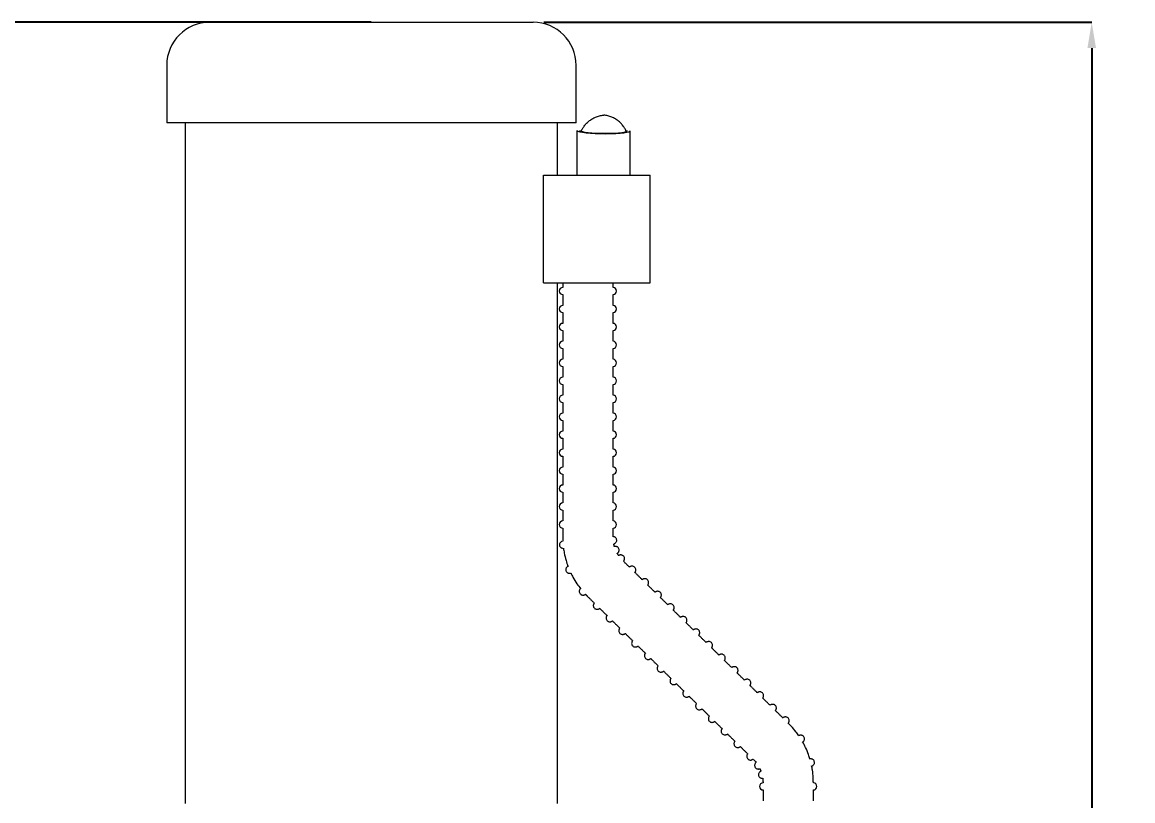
# Model space of a CAD drawing. Header units: inches. Extents: x 1.2 to 26.6, y 5.8 to 19.7.
# Drawn here: x 8.32 to 14.76, y 15.21 to 19.72 of the extents above; entities that cross this region are included whole.
import ezdxf

# ---------------------------------------------------------------- set-up
doc = ezdxf.new("R2010")
doc.units = ezdxf.units.IN
doc.header["$MEASUREMENT"] = 0
doc.header["$PDSIZE"] = -1
doc.layers.add('DIM', color=1, linetype='Continuous')
doc.styles.add('SLDTEXTSTYLE0', font='ARIAL.TTF', dxfattribs={"width": 0.7})
doc.dimstyles.new('SLDDIMSTYLE0', dxfattribs={"dimtxt": 0.15, "dimasz": 0.15, "dimexe": 0, "dimexo": 0.0625, "dimgap": 0.0375, "dimtad": 0, "dimtih": 1, "dimtoh": 1, "dimdec": 3, "dimlfac": 3, "dimrnd": 1e-09, "dimzin": 12, "dimdsep": 46, "dimtxsty": 'SLDTEXTSTYLE0', "dimsah": 1, "dimcen": 0.09, "dimadec": 0, "dimazin": 0, "dimtfac": 1, "dimtdec": 3, "dimtofl": 0, "dimtmove": 0, "dimatfit": 3, "dimfxl": 0, "dimtolj": 1, "dimtzin": 12, "dimarcsym": 0})
doc.dimstyles.new('SLDDIMSTYLE1', dxfattribs={"dimtxt": 0.15, "dimasz": 0.15, "dimexe": 0, "dimexo": 0.0625, "dimgap": 0.0375, "dimtad": 0, "dimtih": 1, "dimtoh": 1, "dimdec": 3, "dimlfac": 3, "dimrnd": 1e-09, "dimzin": 12, "dimdsep": 46, "dimtxsty": 'SLDTEXTSTYLE0', "dimsah": 1, "dimcen": 0.09, "dimadec": 0, "dimazin": 0, "dimlim": 1, "dimtm": 1, "dimtfac": 1, "dimtdec": 3, "dimtofl": 0, "dimtmove": 0, "dimatfit": 3, "dimfxl": 0, "dimtolj": 1, "dimtzin": 12, "dimarcsym": 0})

# ---------------------------------------------------------------- blocks, each defined once
blk = doc.blocks.new('*D7')
at = {"color": 0, "linetype": 'ByBlock', "lineweight": -2}
for p, q in [((10.3387, 19.7197), (3.452, 19.7197)), ((3.452, 19.5697), (3.452, 17.6519)), ((3.452, 15.2541), (3.452, 17.1718)), ((1.2261, 15.1041), (3.452, 15.1041))]:
    blk.add_line(p, q, dxfattribs=at)
at = {"color": 0, "linetype": 'ByBlock'}
for points in [[(3.452, 19.7197), (3.427, 19.5697), (3.477, 19.5697)], [(3.452, 15.1041), (3.427, 15.2541), (3.477, 15.2541)]]:
    blk.add_solid(points, dxfattribs=at)
at = {"layer": 'DEFPOINTS', "color": 0, "linetype": 'ByBlock'}
for p in [(10.4012, 19.7197), (1.1636, 15.1041)]:
    blk.add_point(p, dxfattribs=at)
at = {"color": 0, "linetype": 'ByBlock', "insert": (3.452, 17.4119), "char_height": 0.15, "attachment_point": 5, "style": 'SLDTEXTSTYLE0'}
blk.add_mtext('\\A1;\\S13 7\\/8"^ 12 7\\/8";', dxfattribs=at)
blk = doc.blocks.new('*D9')
at = {"color": 0, "linetype": 'ByBlock', "lineweight": -2}
for p, q in [((11.3413, 19.7197), (14.5199, 19.7197)), ((14.5199, 19.5697), (14.5199, 14.7352)), ((14.5199, 9.4231), (14.5199, 14.2576)), ((13.1474, 9.2731), (14.5199, 9.2731))]:
    blk.add_line(p, q, dxfattribs=at)
at = {"color": 0, "linetype": 'ByBlock'}
for points in [[(14.5199, 19.7197), (14.4949, 19.5697), (14.5449, 19.5697)], [(14.5199, 9.2731), (14.4949, 9.4231), (14.5449, 9.4231)]]:
    blk.add_solid(points, dxfattribs=at)
at = {"layer": 'DEFPOINTS', "color": 0, "linetype": 'ByBlock'}
for p in [(11.2788, 19.7197), (13.0849, 9.2731)]:
    blk.add_point(p, dxfattribs=at)
at = {"color": 0, "linetype": 'ByBlock', "insert": (14.5199, 14.4964), "char_height": 0.15, "attachment_point": 5, "style": 'SLDTEXTSTYLE0'}
blk.add_mtext('31 5/16\\PMAX.', dxfattribs=at)

msp = doc.modelspace()

# ---------------------------------------------------------------- linework, layer by layer
at = {"color": 7, "linetype": 'Continuous', "lineweight": 15}
for p, q in [((9.403803, 19.719655), (11.004216, 19.719655)), ((11.004216, 19.719655), (11.278803, 19.719655)), ((11.209938, 19.136322), (9.153803, 19.136322)), ((11.528803, 19.136322), (11.209938, 19.136322)), ((11.532586, 19.092082), (11.532586, 19.039655)), ((11.841996, 19.062989), (11.842179, 19.062989)), ((11.841996, 19.047989), (11.842179, 19.047989)), ((11.842013, 19.047989), (11.841996, 19.047989)), ((11.841996, 18.997989), (11.842013, 18.997989)), ((11.338526, 18.207989), (11.338526, 18.832989)), ((11.338526, 18.832989), (11.945586, 18.832989)), ((11.945586, 18.832989), (11.958869, 18.832989)), ((11.958869, 18.207989), (11.958869, 18.832989)), ((11.338526, 18.207989), (11.945586, 18.207989)), ((11.945586, 18.207989), (11.958869, 18.207989))]:
    msp.add_line(p, q, dxfattribs=at)
for centre, radius, start, end in [((9.403803, 19.469655), 0.25, 90, 180), ((11.278803, 19.469655), 0.25, 0, 90), ((11.450986, 18.160965), 0.020833, 90, 270), ((11.742653, 18.160965), 0.020833, 270, 90), ((11.450986, 18.056799), 0.020833, 90, 270), ((11.742653, 18.056799), 0.020833, 270, 90), ((11.450986, 17.952632), 0.020833, 90, 270), ((11.742653, 17.952632), 0.020833, 270, 90), ((11.450986, 17.848465), 0.020833, 90, 270), ((11.742653, 17.848465), 0.020833, 270, 90), ((11.450986, 17.744299), 0.020833, 90, 270), ((11.742653, 17.744299), 0.020833, 270, 90), ((11.450986, 17.640132), 0.020833, 90, 270), ((11.742653, 17.640132), 0.020833, 270, 90), ((11.450986, 17.535965), 0.020833, 90, 270), ((11.742653, 17.535965), 0.020833, 270, 90), ((11.450986, 17.431799), 0.020833, 90, 270), ((11.742653, 17.431799), 0.020833, 270, 90), ((11.450986, 17.327632), 0.020833, 90, 270), ((11.742653, 17.327632), 0.020833, 270, 90), ((11.450986, 17.223465), 0.020833, 90, 270), ((11.742653, 17.223465), 0.020833, 270, 90), ((11.450986, 17.119299), 0.020833, 90, 270), ((11.742653, 17.119299), 0.020833, 270, 90), ((11.450986, 17.015132), 0.020833, 90, 270), ((11.742653, 17.015132), 0.020833, 270, 90), ((11.450986, 16.910965), 0.020833, 90, 270), ((11.742653, 16.910965), 0.020833, 270, 90), ((11.450986, 16.806799), 0.020833, 90, 270), ((11.742653, 16.806799), 0.020833, 270, 90), ((12.613214, 15.288355), 0.020833, 90, 270), ((12.90488, 15.288355), 0.020833, 270, 90)]:
    msp.add_arc(centre, radius, start, end, dxfattribs=at)
for centre, major_axis, ratio, start_param, end_param in [((11.686996, 19.092081), (0.155, -0.001652), 0.12008619, 3.23013937, 6.37173202), ((11.686996, 19.092081), (0.138333, -0.001475), 0.12008619, 3.23013937, 6.37173202), ((11.686996, 19.039655), (0.114278, 0.114278), 0.91633117, 2.31256126, 2.39982772)]:
    msp.add_ellipse(centre, major_axis=major_axis, ratio=ratio, start_param=start_param, end_param=end_param, dxfattribs=at)
for points in [[(9.153803, 19.469655), (9.153803, 19.136322)], [(11.528803, 19.136322), (11.528803, 19.469655)], [(9.261303, 19.136322), (9.261303, 15.984656)], [(11.421303, 18.832989), (11.421303, 19.136322)], [(11.841996, 18.832989), (11.841996, 19.090453)], [(11.531996, 19.026146), (11.531996, 18.832989)], [(11.421303, 15.984656), (11.421303, 18.207989)], [(11.450986, 18.207989), (11.450986, 18.181799)], [(11.742653, 18.181799), (11.742653, 18.207989)], [(11.450986, 18.140132), (11.450986, 18.077632)], [(11.742653, 18.077632), (11.742653, 18.140132)], [(11.450986, 18.035965), (11.450986, 17.973465)], [(11.742653, 17.973465), (11.742653, 18.035965)], [(11.450986, 17.931799), (11.450986, 17.869299)], [(11.742653, 17.869299), (11.742653, 17.931799)], [(11.450986, 17.827632), (11.450986, 17.765132)], [(11.742653, 17.765132), (11.742653, 17.827632)], [(11.450986, 17.723465), (11.450986, 17.660965)], [(11.742653, 17.660965), (11.742653, 17.723465)], [(11.450986, 17.619299), (11.450986, 17.556799)], [(11.742653, 17.556799), (11.742653, 17.619299)], [(11.450986, 17.515132), (11.450986, 17.452632)], [(11.742653, 17.452632), (11.742653, 17.515132)], [(11.450986, 17.410965), (11.450986, 17.348465)], [(11.742653, 17.348465), (11.742653, 17.410965)], [(11.450986, 17.306799), (11.450986, 17.244299)], [(11.742653, 17.244299), (11.742653, 17.306799)], [(11.450986, 17.202632), (11.450986, 17.140132)], [(11.742653, 17.140132), (11.742653, 17.202632)], [(11.450986, 17.098465), (11.450986, 17.035965)], [(11.742653, 17.035965), (11.742653, 17.098465)], [(11.450986, 16.994299), (11.450986, 16.931799)], [(11.742653, 16.931799), (11.742653, 16.994299)], [(11.450986, 16.890132), (11.450986, 16.827632)], [(11.742653, 16.827632), (11.742653, 16.890132)], [(11.450986, 16.785965), (11.450986, 16.732713)], [(11.742653, 16.736411), (11.742653, 16.785965)], [(11.450986, 16.732713), (11.451516, 16.71017)], [(11.750747, 16.678418), (11.746744, 16.695432)], [(11.776053, 16.625758), (11.76702, 16.640737)], [(11.838944, 16.559104), (11.80274, 16.594668)], [(11.913111, 16.486249), (11.868611, 16.529962)], [(11.987279, 16.413394), (11.942778, 16.457107)], [(11.581778, 16.403354), (11.594441, 16.390436)], [(11.594441, 16.390436), (11.634554, 16.351032)], [(12.061446, 16.340539), (12.016945, 16.384252)], [(11.664221, 16.321891), (11.708721, 16.278178)], [(12.135612, 16.267685), (12.091112, 16.311397)], [(11.738387, 16.249036), (11.782888, 16.205323)], [(12.209779, 16.19483), (12.165279, 16.238542)], [(11.812554, 16.176181), (11.857054, 16.132468)], [(12.283946, 16.121975), (12.239446, 16.165687)], [(11.886721, 16.103326), (11.931221, 16.059613)], [(12.358113, 16.04912), (12.313613, 16.092833)], [(9.261303, 15.984656), (9.261303, 15.188989)], [(11.421303, 15.188989), (11.421303, 15.984656)], [(11.960888, 16.030471), (12.005388, 15.986758)], [(12.43228, 15.976265), (12.38778, 16.019978)], [(12.035055, 15.957616), (12.079555, 15.913903)], [(12.506447, 15.90341), (12.461947, 15.947123)], [(12.109222, 15.884761), (12.153723, 15.841048)], [(12.580615, 15.830555), (12.536114, 15.874268)], [(12.18339, 15.811906), (12.22789, 15.768193)], [(12.654782, 15.7577), (12.610281, 15.801413)], [(12.257557, 15.739051), (12.302057, 15.695338)], [(12.728948, 15.684845), (12.684448, 15.728558)], [(12.331724, 15.666196), (12.376224, 15.622483)], [(12.40589, 15.593341), (12.450391, 15.549628)], [(12.480057, 15.520486), (12.524557, 15.476773)], [(12.594563, 15.392213), (12.601162, 15.375968)], [(12.611365, 15.336263), (12.613213, 15.310665)], [(12.613213, 15.310665), (12.613213, 15.309189)], [(12.90488, 15.309189), (12.90488, 15.310665)], [(12.613213, 15.267522), (12.613213, 15.205022)], [(12.90488, 15.205022), (12.90488, 15.267522)]]:
    msp.add_open_spline(points, degree=1, dxfattribs=at)
for points, knots in [([(11.557618, 19.086026), (11.559177, 19.089576), (11.56322, 19.098787), (11.572556, 19.113968), (11.585674, 19.130624), (11.601876, 19.14609), (11.62072, 19.15947), (11.641787, 19.170121), (11.6645, 19.177492), (11.680407, 19.180184), (11.688482, 19.180786), (11.688583, 19.180794)], [0, 0, 0, 0, 0.06933771, 0.179913097, 0.297178835, 0.419048919, 0.544205302, 0.671513157, 0.800110842, 0.929451608, 0.931088462, 0.931088462, 0.931088462, 0.931088462]), ([(11.819547, 19.086026), (11.817989, 19.089576), (11.813945, 19.098787), (11.804609, 19.113968), (11.791492, 19.130624), (11.775289, 19.14609), (11.756445, 19.15947), (11.735378, 19.170121), (11.712665, 19.177492), (11.696758, 19.180184), (11.688684, 19.180786), (11.688583, 19.180794)], [0, 0, 0, 0, 0.06933771, 0.179913097, 0.297178835, 0.419048919, 0.544205302, 0.671513157, 0.800110842, 0.929451608, 0.931088463, 0.931088463, 0.931088463, 0.931088463]), ([(11.448495, 16.709953), (11.448077, 16.709865), (11.447351, 16.709712), (11.444688, 16.708812), (11.441125, 16.706981), (11.436977, 16.703439), (11.433397, 16.697916), (11.431673, 16.690784), (11.432578, 16.683443), (11.435623, 16.677432), (11.439582, 16.673304), (11.443579, 16.670794), (11.447072, 16.669489), (11.449505, 16.668985), (11.450366, 16.668892), (11.450637, 16.668863)], [0, 0, 0, 0, 0.0583748, 0.10157363, 0.16919944, 0.2556669, 0.36150799, 0.47886252, 0.5989961, 0.70707932, 0.79514617, 0.86981447, 0.93186797, 0.97855278, 1, 1, 1, 1]), ([(11.750073, 16.69602), (11.750206, 16.696061), (11.751031, 16.696314), (11.753894, 16.697577), (11.758074, 16.70054), (11.762149, 16.705765), (11.764472, 16.712699), (11.76423, 16.720185), (11.761586, 16.726641), (11.75771, 16.731236), (11.753686, 16.73408), (11.75001, 16.735641), (11.747147, 16.736317), (11.745323, 16.736548), (11.744029, 16.736634), (11.743195, 16.736653), (11.742801, 16.736643), (11.742653, 16.73664)], [0, 0, 0, 0, 0.00976282, 0.0606571, 0.14285899, 0.24371972, 0.35169007, 0.46442767, 0.57184998, 0.65801581, 0.73079082, 0.79188021, 0.83933586, 0.87381881, 0.90940136, 0.96583621, 1, 1, 1, 1]), ([(11.455154, 16.66957), (11.45655, 16.660328), (11.460167, 16.636393), (11.468698, 16.600882), (11.477639, 16.575315), (11.481674, 16.563775)], [0, 0, 0, 0, 0.25657182, 0.66444983, 1, 1, 1, 1]), ([(11.767717, 16.640296), (11.76852, 16.640814), (11.769964, 16.641746), (11.773001, 16.644488), (11.776296, 16.64902), (11.778558, 16.655248), (11.778623, 16.662748), (11.775886, 16.670027), (11.771101, 16.675423), (11.76577, 16.678531), (11.760987, 16.679855), (11.757135, 16.680131), (11.753879, 16.679904), (11.75196, 16.679601), (11.75082, 16.679309), (11.750573, 16.679245)], [0, 0, 0, 0, 0.10862715, 0.19526116, 0.26624731, 0.34671798, 0.43571125, 0.52797439, 0.61510697, 0.6865308, 0.74966304, 0.80762037, 0.87097538, 0.97204917, 1, 1, 1, 1]), ([(11.803837, 16.59359), (11.803926, 16.593714), (11.805064, 16.595313), (11.806797, 16.597974), (11.809222, 16.604152), (11.809733, 16.6117), (11.807442, 16.61942), (11.802205, 16.625911), (11.795471, 16.629646), (11.789047, 16.630791), (11.783803, 16.630369), (11.779534, 16.629162), (11.776984, 16.628137), (11.775528, 16.627327), (11.775213, 16.627151)], [0.52773974, 0.52773974, 0.52773974, 0.52773974, 0.533909294, 0.607271689, 0.656628118, 0.696930526, 0.740066593, 0.784336578, 0.826062369, 0.861447391, 0.89528044, 0.933118855, 0.985512846, 1, 1, 1, 1]), ([(11.481205, 16.565181), (11.480353, 16.564697), (11.478651, 16.563731), (11.476282, 16.561934), (11.472923, 16.558759), (11.469629, 16.553374), (11.467922, 16.546727), (11.468683, 16.539089), (11.472165, 16.53227), (11.47724, 16.52758), (11.482465, 16.525068), (11.487005, 16.524119), (11.490594, 16.524027), (11.493275, 16.524282), (11.494589, 16.524557), (11.49527, 16.524699)], [0, 0, 0, 0, 0.09785337, 0.19548366, 0.28574408, 0.35309532, 0.4326824, 0.5189628, 0.60661484, 0.68420726, 0.74947512, 0.80781372, 0.86276967, 0.92883102, 1, 1, 1, 1]), ([(11.869884, 16.528712), (11.870211, 16.52925), (11.871487, 16.531423), (11.873228, 16.534799), (11.875019, 16.541377), (11.874689, 16.549098), (11.87138, 16.556719), (11.865267, 16.562556), (11.858104, 16.565393), (11.851648, 16.565736), (11.846464, 16.564713), (11.842217, 16.562985), (11.83963, 16.56166), (11.838007, 16.560533), (11.837704, 16.560323)], [0.640705881, 0.640705881, 0.640705881, 0.640705881, 0.657970066, 0.710110766, 0.744762149, 0.774442309, 0.805718546, 0.837537362, 0.866821199, 0.892277711, 0.917515193, 0.948157269, 0.990323203, 1, 1, 1, 1]), ([(11.497392, 16.526739), (11.501554, 16.51837), (11.512328, 16.496702), (11.531338, 16.465517), (11.547691, 16.443926), (11.555078, 16.434173)], [0, 0, 0, 0, 0.2565289, 0.6641738, 1, 1, 1, 1]), ([(11.553667, 16.436095), (11.552774, 16.43489), (11.551101, 16.432635), (11.548918, 16.428738), (11.547025, 16.423133), (11.546734, 16.415907), (11.549276, 16.408207), (11.554696, 16.401913), (11.561451, 16.398411), (11.56779, 16.397424), (11.572946, 16.397929), (11.577173, 16.399167), (11.580972, 16.400817), (11.583647, 16.402378), (11.585156, 16.403259)], [0, 0, 0, 0, 0.11072228, 0.20723781, 0.28166874, 0.3543973, 0.43210739, 0.51151733, 0.58511267, 0.64815689, 0.70893033, 0.77821226, 0.8748204, 1, 1, 1, 1]), ([(11.944052, 16.455857), (11.944378, 16.456395), (11.945654, 16.458568), (11.947395, 16.461944), (11.949186, 16.468522), (11.948856, 16.476243), (11.945547, 16.483864), (11.939434, 16.489701), (11.932271, 16.492538), (11.925816, 16.492881), (11.920631, 16.491858), (11.916384, 16.490129), (11.913797, 16.488805), (11.912174, 16.487678), (11.911871, 16.487468)], [0.640706932, 0.640706932, 0.640706932, 0.640706932, 0.657971167, 0.710111792, 0.744763124, 0.774443241, 0.805719132, 0.837537902, 0.866821999, 0.892278474, 0.917515919, 0.948157596, 0.990323839, 1, 1, 1, 1]), ([(12.018218, 16.383001), (12.018544, 16.38354), (12.019821, 16.385713), (12.021563, 16.389089), (12.023351, 16.395667), (12.023024, 16.403388), (12.019714, 16.411009), (12.013601, 16.416846), (12.006438, 16.419683), (11.999982, 16.420026), (11.994798, 16.419003), (11.990551, 16.417274), (11.987964, 16.41595), (11.986341, 16.414823), (11.986038, 16.414613)], [0.640702911, 0.640702911, 0.640702911, 0.640702911, 0.657970667, 0.710111302, 0.744762834, 0.774442393, 0.80571859, 0.837537367, 0.866821167, 0.892280237, 0.917515902, 0.948157586, 0.990323837, 1, 1, 1, 1]), ([(11.63327, 16.351921), (11.632638, 16.350974), (11.631228, 16.348861), (11.629661, 16.345199), (11.628189, 16.339588), (11.628407, 16.332233), (11.631578, 16.324578), (11.637604, 16.318624), (11.64477, 16.315662), (11.65128, 16.315239), (11.656508, 16.316225), (11.660771, 16.317917), (11.663764, 16.319478), (11.66576, 16.32087), (11.666466, 16.321362)], [0, 0, 0, 0, 0.08358675, 0.18642304, 0.27089955, 0.35180822, 0.4369794, 0.52379927, 0.60438158, 0.67403102, 0.74271464, 0.82510561, 0.93819964, 1, 1, 1, 1]), ([(12.092385, 16.310146), (12.092712, 16.310685), (12.093988, 16.312858), (12.09573, 16.316234), (12.097519, 16.322812), (12.097191, 16.330533), (12.093882, 16.338154), (12.087768, 16.343991), (12.080605, 16.346828), (12.074149, 16.347171), (12.068965, 16.346148), (12.064718, 16.34442), (12.062131, 16.343095), (12.060508, 16.341968), (12.060205, 16.341758)], [0.640703168, 0.640703168, 0.640703168, 0.640703168, 0.657971137, 0.710111786, 0.744762792, 0.774442761, 0.805718967, 0.837537752, 0.86682156, 0.892280244, 0.917515916, 0.948158194, 0.990323835, 1, 1, 1, 1]), ([(11.707436, 16.279067), (11.706805, 16.278119), (11.705396, 16.276006), (11.703828, 16.272344), (11.702356, 16.266733), (11.702574, 16.259378), (11.705745, 16.251723), (11.711771, 16.245769), (11.718937, 16.242807), (11.725447, 16.242384), (11.730675, 16.24337), (11.734938, 16.245062), (11.737932, 16.246623), (11.739927, 16.248015), (11.740633, 16.248507)], [0, 0, 0, 0, 0.08358382, 0.18642047, 0.27089728, 0.35180624, 0.43697854, 0.52379871, 0.60438049, 0.67403124, 0.74271374, 0.825105, 0.93819942, 1, 1, 1, 1]), ([(12.166553, 16.237291), (12.166879, 16.23783), (12.168155, 16.240003), (12.169896, 16.243379), (12.171686, 16.249957), (12.171358, 16.257678), (12.168049, 16.265299), (12.161935, 16.271136), (12.154772, 16.273973), (12.148316, 16.274316), (12.143132, 16.273293), (12.138885, 16.271565), (12.136298, 16.27024), (12.134675, 16.269113), (12.134372, 16.268903)], [0.640701826, 0.640701826, 0.640701826, 0.640701826, 0.657971211, 0.710110802, 0.744762706, 0.774442291, 0.805718514, 0.837537318, 0.866821446, 0.892280145, 0.917515832, 0.948157542, 0.990323829, 1, 1, 1, 1]), ([(11.781603, 16.206212), (11.780972, 16.205264), (11.779563, 16.203151), (11.777995, 16.199489), (11.776523, 16.193878), (11.776741, 16.186523), (11.779912, 16.178868), (11.785939, 16.172914), (11.793104, 16.169952), (11.799614, 16.169529), (11.804842, 16.170515), (11.809106, 16.172207), (11.812099, 16.173768), (11.814094, 16.17516), (11.8148, 16.175652)], [0, 0, 0, 0, 0.08358367, 0.18642013, 0.27089824, 0.35180704, 0.43697835, 0.52379837, 0.60438082, 0.67403037, 0.7427141, 0.82510362, 0.93819783, 1, 1, 1, 1]), ([(12.24072, 16.164436), (12.241046, 16.164975), (12.242322, 16.167148), (12.244063, 16.170524), (12.245853, 16.177102), (12.245525, 16.184823), (12.242216, 16.192444), (12.236102, 16.198281), (12.228939, 16.201118), (12.222483, 16.201461), (12.217299, 16.200438), (12.213053, 16.19871), (12.210465, 16.197385), (12.208842, 16.196258), (12.208539, 16.196048)], [0.640701275, 0.640701275, 0.640701275, 0.640701275, 0.657970791, 0.710111011, 0.74476239, 0.774442385, 0.805718618, 0.837539228, 0.866820821, 0.892279527, 0.917515222, 0.948157526, 0.990323204, 1, 1, 1, 1]), ([(11.85577, 16.133357), (11.855139, 16.132409), (11.85373, 16.130296), (11.852162, 16.126634), (11.85069, 16.121023), (11.850908, 16.113668), (11.854078, 16.106013), (11.860106, 16.100059), (11.867271, 16.097097), (11.873781, 16.096674), (11.879009, 16.09766), (11.883273, 16.099352), (11.886264, 16.100913), (11.888261, 16.102305), (11.888967, 16.102797)], [0, 0, 0, 0, 0.08358378, 0.18642038, 0.27089714, 0.35180605, 0.43697488, 0.52380057, 0.60438231, 0.67403302, 0.74271055, 0.8251053, 0.93819706, 1, 1, 1, 1]), ([(12.314887, 16.091581), (12.315213, 16.09212), (12.316489, 16.094293), (12.31823, 16.097669), (12.32002, 16.104247), (12.319692, 16.111969), (12.316382, 16.119589), (12.310269, 16.125426), (12.303106, 16.128263), (12.29665, 16.128606), (12.291466, 16.127583), (12.287219, 16.125855), (12.284632, 16.12453), (12.283009, 16.123403), (12.282706, 16.123193)], [0.640701674, 0.640701674, 0.640701674, 0.640701674, 0.657971218, 0.710111457, 0.744762849, 0.774442855, 0.805719788, 0.837538613, 0.86682052, 0.892279235, 0.917516723, 0.948158453, 0.990323823, 1, 1, 1, 1]), ([(11.929938, 16.060502), (11.929306, 16.059554), (11.927897, 16.057441), (11.92633, 16.053779), (11.924856, 16.048169), (11.925074, 16.040813), (11.928246, 16.033158), (11.934273, 16.027205), (11.941437, 16.024242), (11.947949, 16.02382), (11.953176, 16.024805), (11.95744, 16.026497), (11.960432, 16.028058), (11.962428, 16.02945), (11.963133, 16.029942)], [0, 0, 0, 0, 0.08358356, 0.18641989, 0.27089736, 0.35180606, 0.43697809, 0.52380281, 0.60437825, 0.6740348, 0.74271351, 0.82510646, 0.93819791, 1, 1, 1, 1]), ([(12.389053, 16.018727), (12.38938, 16.019266), (12.390656, 16.021438), (12.392398, 16.024814), (12.394187, 16.031392), (12.39386, 16.039114), (12.390549, 16.046734), (12.384436, 16.052571), (12.377274, 16.055408), (12.370817, 16.055751), (12.365633, 16.054729), (12.361386, 16.053), (12.358799, 16.051675), (12.357176, 16.050548), (12.356873, 16.050338)], [0.640705973, 0.640705973, 0.640705973, 0.640705973, 0.657969834, 0.710110512, 0.744762414, 0.774441997, 0.805719209, 0.837538012, 0.866819898, 0.892278513, 0.917515835, 0.948157544, 0.990323829, 1, 1, 1, 1]), ([(12.004105, 15.987647), (12.003473, 15.986699), (12.002064, 15.984586), (12.000497, 15.980924), (11.999023, 15.975314), (11.999241, 15.967958), (12.002413, 15.960303), (12.00844, 15.95435), (12.015604, 15.951387), (12.022116, 15.950965), (12.027343, 15.95195), (12.031606, 15.953642), (12.034599, 15.955203), (12.036595, 15.956595), (12.0373, 15.957087)], [0, 0, 0, 0, 0.08358359, 0.18642162, 0.27089913, 0.35180787, 0.43697911, 0.52380387, 0.60438016, 0.67403568, 0.74271443, 0.82510547, 0.93819789, 1, 1, 1, 1]), ([(12.463221, 15.945872), (12.463547, 15.946411), (12.464823, 15.948583), (12.466564, 15.951959), (12.468355, 15.958537), (12.468025, 15.966258), (12.464716, 15.973879), (12.458603, 15.979716), (12.45144, 15.982553), (12.444985, 15.982896), (12.4398, 15.981874), (12.435553, 15.980145), (12.432966, 15.97882), (12.431343, 15.977693), (12.43104, 15.977483)], [0.640706439, 0.640706439, 0.640706439, 0.640706439, 0.657970646, 0.710111388, 0.744762798, 0.774441897, 0.805719265, 0.837538106, 0.866821967, 0.892278416, 0.917515769, 0.948158101, 0.990323817, 1, 1, 1, 1]), ([(12.078272, 15.914792), (12.07764, 15.913844), (12.076231, 15.911732), (12.074663, 15.908069), (12.073191, 15.902459), (12.073409, 15.895103), (12.07658, 15.887448), (12.082607, 15.881495), (12.089772, 15.878532), (12.096283, 15.87811), (12.10151, 15.879095), (12.105773, 15.880787), (12.108766, 15.882348), (12.110762, 15.88374), (12.111467, 15.884232)], [0, 0, 0, 0, 0.08358373, 0.18642154, 0.27089825, 0.35180712, 0.43697932, 0.52380423, 0.60437983, 0.67403652, 0.74271402, 0.82510519, 0.93819949, 1, 1, 1, 1]), ([(12.537388, 15.873017), (12.537714, 15.873556), (12.53899, 15.875728), (12.540732, 15.879104), (12.542522, 15.885682), (12.542192, 15.893403), (12.538884, 15.901024), (12.53277, 15.906861), (12.525607, 15.909698), (12.519152, 15.910041), (12.513967, 15.909019), (12.50972, 15.90729), (12.507133, 15.905965), (12.50551, 15.904838), (12.505207, 15.904628)], [0.640707311, 0.640707311, 0.640707311, 0.640707311, 0.657971449, 0.710111476, 0.744763355, 0.774441994, 0.805719302, 0.837538082, 0.866822188, 0.892278588, 0.917515893, 0.94815758, 0.990323836, 1, 1, 1, 1]), ([(12.152439, 15.841937), (12.151807, 15.84099), (12.150398, 15.838877), (12.14883, 15.835215), (12.147358, 15.829604), (12.147576, 15.822248), (12.150747, 15.814593), (12.156774, 15.80864), (12.163939, 15.805677), (12.170449, 15.805255), (12.175677, 15.80624), (12.17994, 15.807933), (12.182933, 15.809493), (12.184929, 15.810885), (12.185634, 15.811377)], [0, 0, 0, 0, 0.0835837, 0.18642146, 0.27089814, 0.35180808, 0.43697943, 0.52380429, 0.60438068, 0.67403026, 0.74271402, 0.82510356, 0.93819781, 1, 1, 1, 1]), ([(12.611554, 15.800162), (12.611881, 15.800701), (12.613157, 15.802873), (12.614899, 15.806249), (12.616689, 15.812827), (12.61636, 15.820548), (12.613051, 15.828169), (12.606937, 15.834006), (12.599774, 15.836843), (12.593318, 15.837186), (12.588134, 15.836164), (12.583887, 15.834435), (12.5813, 15.83311), (12.579677, 15.831983), (12.579374, 15.831773)], [0.640701878, 0.640701878, 0.640701878, 0.640701878, 0.657970356, 0.710110964, 0.74476282, 0.774441441, 0.805718728, 0.837537488, 0.866821273, 0.892279855, 0.917515359, 0.948157612, 0.99032322, 1, 1, 1, 1]), ([(12.226606, 15.769082), (12.225974, 15.768135), (12.224564, 15.766022), (12.222997, 15.76236), (12.221525, 15.756749), (12.221743, 15.749393), (12.224914, 15.741739), (12.23094, 15.735785), (12.238106, 15.732822), (12.244616, 15.7324), (12.249844, 15.733386), (12.254107, 15.735078), (12.257101, 15.736638), (12.259096, 15.73803), (12.259802, 15.738522)], [0, 0, 0, 0, 0.08358523, 0.18642173, 0.27089842, 0.35180726, 0.43697861, 0.5237994, 0.60438106, 0.6740317, 0.7427141, 0.82510525, 0.93819951, 1, 1, 1, 1]), ([(12.685721, 15.727307), (12.686048, 15.727846), (12.687324, 15.730018), (12.689066, 15.733394), (12.690855, 15.739972), (12.690527, 15.747693), (12.687218, 15.755314), (12.681104, 15.761151), (12.673941, 15.763988), (12.667485, 15.764331), (12.662301, 15.763309), (12.658054, 15.76158), (12.655467, 15.760255), (12.653844, 15.759129), (12.653541, 15.758918)], [0.64070303, 0.64070303, 0.64070303, 0.64070303, 0.657971246, 0.710111909, 0.744762925, 0.774441818, 0.805718838, 0.8375379, 0.866821717, 0.892280326, 0.917515857, 0.948157557, 0.990323832, 1, 1, 1, 1]), ([(12.300773, 15.696227), (12.300141, 15.69528), (12.298731, 15.693167), (12.297164, 15.689505), (12.295692, 15.683894), (12.29591, 15.676538), (12.299081, 15.668884), (12.305108, 15.66293), (12.312273, 15.659967), (12.318783, 15.659545), (12.324011, 15.660531), (12.328275, 15.662223), (12.331268, 15.663783), (12.333263, 15.665175), (12.333969, 15.665667)], [0, 0, 0, 0, 0.08358524, 0.18642176, 0.27089846, 0.35180731, 0.4369795, 0.52379956, 0.60438123, 0.67403189, 0.74271566, 0.82510522, 0.9381995, 1, 1, 1, 1]), ([(12.759854, 15.654394), (12.760192, 15.654952), (12.761481, 15.657143), (12.763232, 15.66054), (12.765022, 15.667117), (12.764694, 15.674839), (12.761385, 15.682459), (12.755271, 15.688296), (12.748108, 15.691133), (12.741652, 15.691476), (12.736468, 15.690454), (12.732221, 15.688725), (12.729634, 15.6874), (12.728011, 15.686274), (12.727708, 15.686063)], [0.640084835, 0.640084835, 0.640084835, 0.640084835, 0.657970821, 0.710111024, 0.744762927, 0.774441424, 0.805718754, 0.837537556, 0.866821683, 0.892280298, 0.917515836, 0.948157544, 0.990323829, 1, 1, 1, 1]), ([(12.821469, 15.581134), (12.816065, 15.58876), (12.802077, 15.6085), (12.781796, 15.632367), (12.76639, 15.647928), (12.757258, 15.656966)], [0, 0, 0, 0, 0.29907034, 0.77413675, 1, 1, 1, 1]), ([(12.374939, 15.623372), (12.374308, 15.622425), (12.372899, 15.620312), (12.371331, 15.61665), (12.369859, 15.611039), (12.370077, 15.603683), (12.373248, 15.596029), (12.379275, 15.590075), (12.38644, 15.587112), (12.39295, 15.58669), (12.398179, 15.587676), (12.402442, 15.589368), (12.405435, 15.590928), (12.407431, 15.592321), (12.408136, 15.592813)], [0, 0, 0, 0, 0.08358366, 0.18642176, 0.27089841, 0.3518072, 0.43697851, 0.52379852, 0.60438096, 0.67403051, 0.74271423, 0.82510533, 0.93819784, 1, 1, 1, 1]), ([(12.449107, 15.550517), (12.448475, 15.54957), (12.447066, 15.547457), (12.445499, 15.543795), (12.444026, 15.538184), (12.444244, 15.530828), (12.447414, 15.523174), (12.453442, 15.51722), (12.460607, 15.514257), (12.467118, 15.513835), (12.472345, 15.514821), (12.476609, 15.516513), (12.479601, 15.518073), (12.481597, 15.519466), (12.482303, 15.519958)], [0, 0, 0, 0, 0.08358378, 0.18642038, 0.27089714, 0.35180605, 0.43697488, 0.52380057, 0.60438231, 0.67403302, 0.74271055, 0.8251053, 0.93819706, 1, 1, 1, 1]), ([(12.843708, 15.545138), (12.844097, 15.54549), (12.845839, 15.547087), (12.848136, 15.549349), (12.851686, 15.554927), (12.853627, 15.561512), (12.85329, 15.569032), (12.849994, 15.576465), (12.844426, 15.581821), (12.838328, 15.584567), (12.833039, 15.585371), (12.828743, 15.585121), (12.825156, 15.584375), (12.823232, 15.583713), (12.822108, 15.583326)], [0.65223925, 0.65223925, 0.65223925, 0.65223925, 0.668385738, 0.725744125, 0.75586822, 0.781468642, 0.809930227, 0.839764807, 0.869715254, 0.893998798, 0.915851968, 0.937212921, 0.96334048, 1, 1, 1, 1]), ([(12.885292, 15.446445), (12.882488, 15.455361), (12.875226, 15.47845), (12.861323, 15.512213), (12.84855, 15.536087), (12.842785, 15.546863)], [0, 0, 0, 0, 0.25660714, 0.66449033, 1, 1, 1, 1]), ([(12.523274, 15.477662), (12.522642, 15.476715), (12.521233, 15.474602), (12.519666, 15.47094), (12.518194, 15.465329), (12.51841, 15.457973), (12.521582, 15.450319), (12.527609, 15.444365), (12.534773, 15.441402), (12.541285, 15.44098), (12.546512, 15.441966), (12.550776, 15.443658), (12.553768, 15.445218), (12.555764, 15.446611), (12.556469, 15.447103)], [0, 0, 0, 0, 0.08358364, 0.18642007, 0.2708967, 0.35180623, 0.43697752, 0.52380233, 0.60437785, 0.67403447, 0.74271325, 0.82510628, 0.93819785, 1, 1, 1, 1]), ([(12.557036, 15.44487), (12.559625, 15.442292), (12.565245, 15.436695), (12.569997, 15.430325), (12.572559, 15.426889)], [0, 0, 0, 0, 0.46069032, 1, 1, 1, 1]), ([(12.571999, 15.427599), (12.571146, 15.426775), (12.569536, 15.425219), (12.566751, 15.421472), (12.564267, 15.415614), (12.563565, 15.408483), (12.56563, 15.400814), (12.570384, 15.394509), (12.576368, 15.390714), (12.582071, 15.389172), (12.586768, 15.389049), (12.590163, 15.389528), (12.591673, 15.389968), (12.592403, 15.39018)], [0, 0, 0, 0, 0.12639951, 0.23867235, 0.3224278, 0.41487195, 0.51409575, 0.61447326, 0.70294013, 0.77923493, 0.85083322, 0.92792477, 1, 1, 1, 1]), ([(12.89604, 15.406566), (12.896733, 15.406824), (12.897974, 15.407285), (12.900151, 15.408321), (12.903121, 15.410168), (12.906714, 15.413433), (12.910033, 15.418579), (12.911802, 15.425521), (12.910991, 15.433143), (12.907648, 15.439634), (12.903057, 15.444039), (12.898534, 15.446501), (12.894606, 15.447622), (12.891651, 15.447975), (12.889265, 15.448008), (12.887224, 15.447876), (12.885903, 15.447694), (12.885162, 15.447592)], [0, 0, 0, 0, 0.09108118, 0.16315517, 0.21562867, 0.26951348, 0.33853283, 0.41600319, 0.4983832, 0.58138273, 0.64728313, 0.70338065, 0.75171123, 0.79321707, 0.83774497, 0.90905273, 1, 1, 1, 1]), ([(12.90488, 15.310665), (12.904713, 15.320011), (12.904278, 15.344215), (12.900866, 15.376545), (12.896584, 15.399227), (12.895059, 15.407308)], [0, 0, 0, 0, 0.28820681, 0.74640515, 1, 1, 1, 1]), ([(12.600988, 15.376395), (12.600737, 15.3763), (12.599842, 15.37596), (12.598208, 15.375194), (12.595109, 15.373279), (12.591529, 15.370054), (12.588193, 15.364949), (12.58638, 15.358034), (12.587133, 15.3504), (12.590444, 15.343869), (12.595032, 15.339422), (12.599558, 15.336933), (12.603508, 15.335792), (12.606456, 15.335435), (12.608257, 15.335394), (12.60897, 15.33544), (12.609239, 15.335458)], [0, 0, 0, 0, 0.03934951, 0.14023008, 0.20425143, 0.26997798, 0.35434957, 0.44913005, 0.5500862, 0.652356, 0.73341548, 0.80236576, 0.86178899, 0.9127624, 0.96711161, 1, 1, 1, 1])]:
    msp.add_open_spline(points, degree=3, knots=knots, dxfattribs=at)

# ---------------------------------------------------------------- dimensions: what is measured, and where the dimension line sits
at = {"layer": 'DIM'}
dim = msp.add_linear_dim(base=(3.452, 15.104072), p1=(10.401234, 19.719655), p2=(1.163636, 15.104072), angle=90, dimstyle='SLDDIMSTYLE1', override={"dimdec": 4, "dimlunit": 5, "dimfrac": 2}, dxfattribs=at)
dim.commit()
dim.dimension.update_dxf_attribs({"geometry": '*D7', "text_midpoint": (3.452, 17.411864)})
dim = msp.add_linear_dim(base=(14.519921, 9.273119), p1=(11.278803, 19.719655), p2=(13.084908, 9.273119), angle=90, text='<>\\PMAX.', dimstyle='SLDDIMSTYLE0', override={"dimdec": 4, "dimlunit": 5, "dimfrac": 2}, dxfattribs=at)
dim.commit()
dim.dimension.update_dxf_attribs({"geometry": '*D9', "text_midpoint": (14.519921, 14.496387)})

doc.saveas('drawing.dxf')
